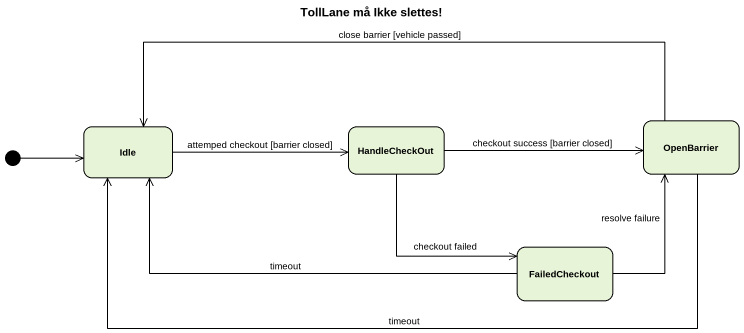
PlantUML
@startuml
title TollLane må Ikke slettes!
hide empty description
state Idle
state HandleCheckOut
state OpenBarrier
state FailedCheckout
[*] -right-> Idle
Idle -right-> HandleCheckOut : attemped checkout [barrier closed]
HandleCheckOut -right-> OpenBarrier : checkout success [barrier closed]
HandleCheckOut --> FailedCheckout : checkout failed
OpenBarrier -left-> Idle : timeout
OpenBarrier -left-> Idle : close barrier [vehicle passed]
FailedCheckout -left-> Idle : timeout
FailedCheckout -up-> OpenBarrier : resolve failure
@enduml
